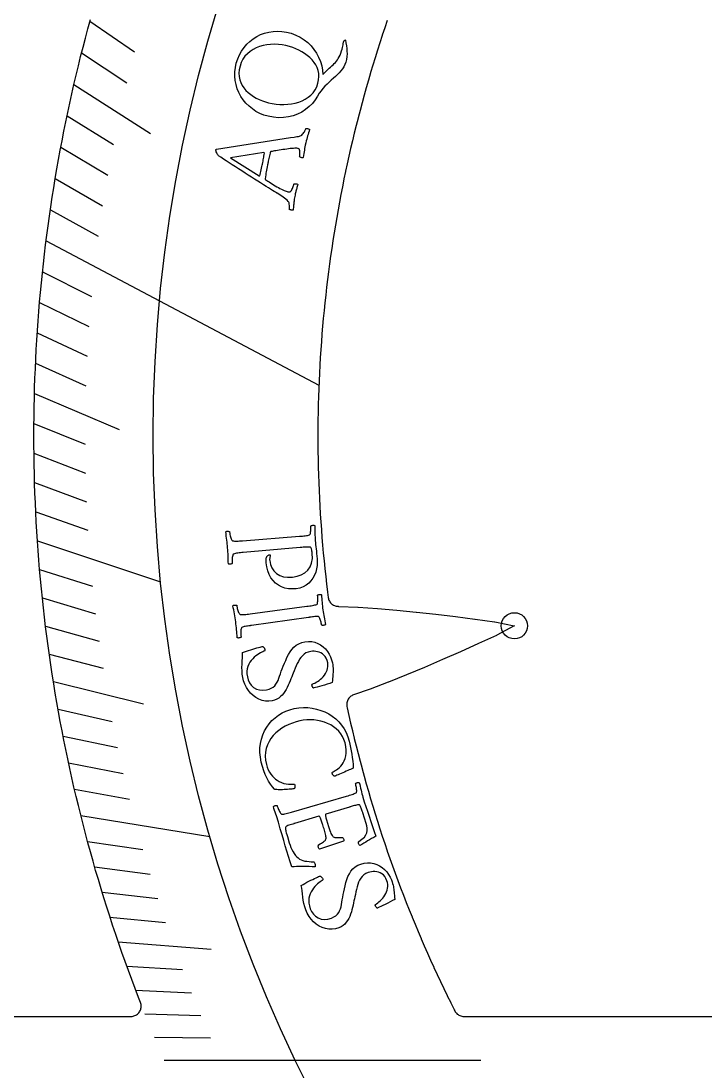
# Model space of a CAD drawing. Header units: millimetres. Extents: x -54 to 54, y -54 to 54.
# Drawn here: x -38.89 to -21.98, y -0.27 to 25.68 of the extents above; entities that cross this region are included whole.
import ezdxf

# ---------------------------------------------------------------- set-up
doc = ezdxf.new("R2010")
doc.units = ezdxf.units.MM
for name, color, linetype in [('CUT_INNER', 6, 'Continuous'), ('ENGRAVE', 7, 'Continuous'), ('ENGRAVE_FINE', 8, 'Continuous'), ('TEXT', 5, 'Continuous')]:
    doc.layers.add(name, color=color, linetype=linetype)

msp = doc.modelspace()

# ---------------------------------------------------------------- linework, layer by layer
at = {"layer": 'CUT_INNER'}
for points in [[(-51.0325, 1.08), (-36.1674, 1.08), (-36.1431, 1.0812), (-36.1191, 1.0847), (-36.0956, 1.0905), (-36.0727, 1.0986), (-36.0507, 1.1089), (-36.0298, 1.1212), (-36.0102, 1.1356), (-35.9921, 1.1517), (-35.9757, 1.1695), (-35.961, 1.1889), (-35.9483, 1.2096), (-35.9377, 1.2314), (-35.9292, 1.2541), (-35.9229, 1.2775), (-35.919, 1.3015), (-35.9174, 1.3257), (-35.9182, 1.35), (-35.9213, 1.374), (-35.9267, 1.3977), (-35.9344, 1.4207), (-35.9845, 1.5493), (-36.069, 1.7703), (-36.1521, 1.9919), (-36.2339, 2.214), (-36.3143, 2.4366), (-36.3933, 2.6596), (-36.471, 2.8832), (-36.5473, 3.1072), (-36.6223, 3.3317), (-36.6958, 3.5566), (-36.768, 3.782), (-36.8388, 4.0078), (-36.9082, 4.2341), (-36.9762, 4.4608), (-37.0428, 4.6878), (-37.108, 4.9153), (-37.1718, 5.1432), (-37.2342, 5.3715), (-37.2953, 5.6002), (-37.3549, 5.8292), (-37.4131, 6.0586), (-37.4699, 6.2883), (-37.5253, 6.5184), (-37.5793, 6.7488), (-37.6318, 6.9795), (-37.683, 7.2106), (-37.7327, 7.442), (-37.781, 7.6737), (-37.8279, 7.9056), (-37.8734, 8.1379), (-37.9174, 8.3704), (-37.96, 8.6032), (-38.0012, 8.8362), (-38.0409, 9.0695), (-38.0793, 9.3031), (-38.1161, 9.5368), (-38.1516, 9.7708), (-38.1856, 10.005), (-38.2182, 10.2394), (-38.2493, 10.474), (-38.279, 10.7088), (-38.3073, 10.9438), (-38.3341, 11.1789), (-38.3594, 11.4142), (-38.3834, 11.6496), (-38.4058, 11.8852), (-38.4269, 12.121), (-38.4465, 12.3568), (-38.4646, 12.5928), (-38.4813, 12.8288), (-38.4965, 13.065), (-38.5103, 13.3012), (-38.5227, 13.5376), (-38.5336, 13.774), (-38.543, 14.0105), (-38.551, 14.247), (-38.5575, 14.4835), (-38.5626, 14.7201), (-38.5662, 14.9568), (-38.5684, 15.1934), (-38.5692, 15.4301), (-38.5684, 15.6667), (-38.5663, 15.9034), (-38.5626, 16.14), (-38.5576, 16.3766), (-38.551, 16.6132), (-38.543, 16.8497), (-38.5336, 17.0862), (-38.5227, 17.3226), (-38.5104, 17.5589), (-38.4966, 17.7952), (-38.4814, 18.0313), (-38.4647, 18.2674), (-38.4466, 18.5034), (-38.427, 18.7392), (-38.406, 18.9749), (-38.3835, 19.2105), (-38.3596, 19.446), (-38.3342, 19.6813), (-38.3074, 19.9164), (-38.2792, 20.1514), (-38.2495, 20.3862), (-38.2184, 20.6208), (-38.1858, 20.8552), (-38.1518, 21.0894), (-38.1164, 21.3233), (-38.0795, 21.5571), (-38.0412, 21.7907), (-38.0015, 22.0239), (-37.9603, 22.257), (-37.9177, 22.4898), (-37.8737, 22.7223), (-37.8282, 22.9546), (-37.7813, 23.1865), (-37.733, 23.4182), (-37.6833, 23.6496), (-37.6322, 23.8806), (-37.5796, 24.1114), (-37.5256, 24.3418), (-37.4703, 24.5719), (-37.4135, 24.8016), (-37.3553, 25.031), (-37.2957, 25.2601), (-37.2346, 25.4887), (-37.1722, 25.717)], [(-29.8334, 25.6934), (-29.8953, 25.5116), (-29.8958, 25.5101), (-29.9566, 25.328), (-29.9571, 25.3265), (-30.0167, 25.144), (-30.0172, 25.1425), (-30.0758, 24.9596), (-30.0762, 24.9581), (-30.1337, 24.7749), (-30.1341, 24.7734), (-30.1904, 24.5898), (-30.1909, 24.5883), (-30.2461, 24.4044), (-30.2465, 24.4029), (-30.3006, 24.2186), (-30.301, 24.2172), (-30.3539, 24.0326), (-30.3543, 24.0311), (-30.4061, 23.8461), (-30.4065, 23.8447), (-30.4572, 23.6594), (-30.4576, 23.6579), (-30.5071, 23.4724), (-30.5075, 23.4709), (-30.5559, 23.285), (-30.5562, 23.2836), (-30.6035, 23.0974), (-30.6039, 23.0959), (-30.6499, 22.9095), (-30.6503, 22.908), (-30.6953, 22.7213), (-30.6956, 22.7198), (-30.7394, 22.5328), (-30.7398, 22.5313), (-30.7824, 22.3441), (-30.7827, 22.3426), (-30.8242, 22.155), (-30.8246, 22.1535), (-30.8649, 21.9658), (-30.8652, 21.9643), (-30.9044, 21.7763), (-30.9048, 21.7748), (-30.9428, 21.5865), (-30.9431, 21.585), (-30.98, 21.3966), (-30.9803, 21.395), (-31.016, 21.2064), (-31.0163, 21.2048), (-31.0509, 21.0159), (-31.0511, 21.0144), (-31.0845, 20.8253), (-31.0848, 20.8238), (-31.1171, 20.6345), (-31.1173, 20.633), (-31.1484, 20.4434), (-31.1486, 20.4419), (-31.1786, 20.2522), (-31.1788, 20.2507), (-31.2076, 20.0608), (-31.2078, 20.0593), (-31.2354, 19.8693), (-31.2356, 19.8677), (-31.262, 19.6775), (-31.2622, 19.676), (-31.2875, 19.4856), (-31.2877, 19.4841), (-31.3118, 19.2936), (-31.312, 19.292), (-31.3349, 19.1014), (-31.3351, 19.0998), (-31.3568, 18.909), (-31.357, 18.9075), (-31.3776, 18.7166), (-31.3778, 18.715), (-31.3972, 18.524), (-31.3973, 18.5224), (-31.4155, 18.3313), (-31.4157, 18.3297), (-31.4328, 18.1384), (-31.4329, 18.1369), (-31.4488, 17.9455), (-31.4489, 17.944), (-31.4636, 17.7525), (-31.4637, 17.751), (-31.4773, 17.5594), (-31.4774, 17.5579), (-31.4897, 17.3662), (-31.4898, 17.3647), (-31.501, 17.173), (-31.5011, 17.1714), (-31.5111, 16.9797), (-31.5112, 16.9781), (-31.52, 16.7863), (-31.5201, 16.7847), (-31.5277, 16.5928), (-31.5278, 16.5913), (-31.5343, 16.3994), (-31.5343, 16.3978), (-31.5396, 16.2059), (-31.5397, 16.2043), (-31.5438, 16.0123), (-31.5438, 16.0108), (-31.5468, 15.8188), (-31.5468, 15.8172), (-31.5486, 15.6252), (-31.5486, 15.6237), (-31.5492, 15.4316), (-31.5492, 15.4301), (-31.5486, 15.238), (-31.5486, 15.2365), (-31.5468, 15.0445), (-31.5468, 15.0429), (-31.5438, 14.8509), (-31.5438, 14.8494), (-31.5397, 14.6574), (-31.5396, 14.6558), (-31.5343, 14.4638), (-31.5343, 14.4623), (-31.5278, 14.2704), (-31.5277, 14.2688), (-31.5201, 14.0769), (-31.52, 14.0754), (-31.5112, 13.8836), (-31.5111, 13.882), (-31.5011, 13.6902), (-31.501, 13.6887), (-31.4898, 13.497), (-31.4897, 13.4955), (-31.4774, 13.3038), (-31.4773, 13.3023), (-31.4637, 13.1107), (-31.4636, 13.1092), (-31.4489, 12.9177), (-31.4488, 12.9162), (-31.4329, 12.7248), (-31.4328, 12.7232), (-31.4157, 12.532), (-31.4155, 12.5304), (-31.3973, 12.3392), (-31.3972, 12.3377), (-31.3778, 12.1467), (-31.3776, 12.1451), (-31.357, 11.9542), (-31.3568, 11.9527), (-31.3351, 11.7619), (-31.3349, 11.7603), (-31.312, 11.5697), (-31.3118, 11.5681), (-31.2948, 11.4333), (-31.2906, 11.4098), (-31.2843, 11.3868), (-31.2758, 11.3646), (-31.2652, 11.3432), (-31.2526, 11.3229), (-31.2382, 11.3039), (-31.222, 11.2864), (-31.2042, 11.2705), (-31.185, 11.2564), (-31.1645, 11.2442), (-31.1429, 11.2339), (-31.1205, 11.2258), (-31.0974, 11.2199), (-31.0738, 11.2162), (-31.05, 11.2147), (-31.0376, 11.2146), (-31.034, 11.2145), (-30.5597, 11.1946), (-30.5567, 11.1945), (-30.08, 11.163), (-30.0776, 11.1628), (-29.5989, 11.1219), (-29.597, 11.1217), (-29.1168, 11.0732), (-29.1154, 11.0731), (-28.6343, 11.019), (-28.1508, 10.9607), (-27.6667, 10.8988), (-27.6654, 10.8986), (-27.1851, 10.832), (-27.1777, 10.8308), (-26.6979, 10.7346), (-26.6929, 10.7334), (-26.6978, 10.7305), (-27.1286, 10.4994), (-27.1353, 10.4961), (-27.5756, 10.2929), (-27.5768, 10.2924), (-28.0205, 10.0934), (-28.4659, 9.8973), (-28.9124, 9.7051), (-28.9137, 9.7045), (-29.3593, 9.5187), (-29.361, 9.518), (-29.8072, 9.3399), (-29.8094, 9.339), (-30.2565, 9.1705), (-30.2593, 9.1695), (-30.669, 9.0263), (-30.6914, 9.0172), (-30.7127, 9.0061), (-30.7329, 8.9929), (-30.7517, 8.9779), (-30.769, 8.9611), (-30.7846, 8.9427), (-30.7984, 8.923), (-30.8102, 8.902), (-30.8199, 8.8799), (-30.8274, 8.857), (-30.8327, 8.8335), (-30.8358, 8.8096), (-30.8365, 8.7855), (-30.8349, 8.7615), (-30.8309, 8.7377), (-30.8246, 8.7081), (-30.8242, 8.7066), (-30.7827, 8.5191), (-30.7824, 8.5176), (-30.7398, 8.3304), (-30.7394, 8.3289), (-30.6956, 8.1419), (-30.6953, 8.1404), (-30.6503, 7.9537), (-30.6499, 7.9522), (-30.6039, 7.7658), (-30.6035, 7.7643), (-30.5562, 7.5781), (-30.5559, 7.5766), (-30.5075, 7.3908), (-30.5071, 7.3893), (-30.4576, 7.2037), (-30.4572, 7.2023), (-30.4065, 7.017), (-30.4061, 7.0155), (-30.3543, 6.8306), (-30.3539, 6.8291), (-30.301, 6.6445), (-30.3006, 6.643), (-30.2465, 6.4588), (-30.2461, 6.4573), (-30.1909, 6.2733), (-30.1904, 6.2719), (-30.1341, 6.0883), (-30.1337, 6.0868), (-30.0762, 5.9035), (-30.0758, 5.9021), (-30.0172, 5.7192), (-30.0167, 5.7177), (-29.9571, 5.5352), (-29.9566, 5.5337), (-29.8958, 5.3516), (-29.8953, 5.3501), (-29.8334, 5.1683), (-29.8329, 5.1669), (-29.7698, 4.9854), (-29.7693, 4.984), (-29.7052, 4.803), (-29.7047, 4.8015), (-29.6394, 4.6209), (-29.6389, 4.6195), (-29.5725, 4.4392), (-29.572, 4.4378), (-29.5045, 4.258), (-29.504, 4.2566), (-29.4354, 4.0772), (-29.4349, 4.0757), (-29.3652, 3.8968), (-29.3646, 3.8953), (-29.2939, 3.7168), (-29.2933, 3.7154), (-29.2214, 3.5373), (-29.2209, 3.5359), (-29.1479, 3.3582), (-29.1473, 3.3568), (-29.0733, 3.1796), (-29.0727, 3.1782), (-28.9976, 3.0014), (-28.997, 3), (-28.9208, 2.8237), (-28.9201, 2.8223), (-28.8429, 2.6465), (-28.8422, 2.6451), (-28.7639, 2.4698), (-28.7632, 2.4684), (-28.6838, 2.2935), (-28.6832, 2.2921), (-28.6027, 2.1178), (-28.602, 2.1164), (-28.5204, 1.9425), (-28.5198, 1.9411), (-28.4371, 1.7678), (-28.4365, 1.7664), (-28.3528, 1.5936), (-28.3521, 1.5922), (-28.2673, 1.4199), (-28.2666, 1.4185), (-28.1808, 1.2467), (-28.1801, 1.2453), (-28.1657, 1.2169), (-28.1533, 1.1952), (-28.1388, 1.1748), (-28.1223, 1.156), (-28.104, 1.1389), (-28.0841, 1.1238), (-28.0628, 1.1107), (-28.0402, 1.0998), (-28.0167, 1.0912), (-27.9925, 1.085), (-27.9678, 1.0813), (-27.9428, 1.08), (-4.6534, 1.08)]]:
    msp.add_lwpolyline(points, dxfattribs=at)
at = {"layer": 'ENGRAVE'}
for points in [[(-38.2671, 20.2483), (-31.5244, 16.6805)], [(-38.4818, 12.8364), (-35.4374, 11.8209)], [(-37.4098, 6.0454), (-34.217, 5.5295)], [(-35.3478, 0), (-27.518, 0)]]:
    msp.add_lwpolyline(points, dxfattribs=at)
for centre, radius in [((0, 15.4308), 35.6208), ((-26.6922, 10.7335), 0.324)]:
    msp.add_circle(centre, radius, dxfattribs=at)
at = {"layer": 'ENGRAVE_FINE'}
for points in [[(-37.1827, 25.679), (-36.0793, 24.917)], [(-37.3896, 24.8963), (-36.2718, 24.152)], [(-37.5787, 24.1152), (-35.6894, 22.9028)], [(-37.7503, 23.3362), (-36.6047, 22.628)], [(-37.9046, 22.5596), (-36.7457, 21.8699)], [(-38.042, 21.7859), (-36.87, 21.1147)], [(-38.1627, 21.0153), (-36.9781, 20.363)], [(-38.3555, 19.4851), (-37.1466, 18.8709)], [(-38.4281, 18.7261), (-37.2077, 18.1313)], [(-38.4854, 17.9715), (-37.2537, 17.3964)], [(-38.5276, 17.2217), (-37.2851, 16.6663)], [(-38.555, 16.4769), (-36.4628, 15.5828)], [(-38.5679, 15.7374), (-37.305, 15.222)], [(-38.5668, 15.0033), (-37.2941, 14.5083)], [(-38.5518, 14.275), (-37.2699, 13.8004)], [(-38.5234, 13.5527), (-37.2326, 13.0985)], [(-38.4273, 12.1265), (-37.1199, 11.7139)], [(-38.3604, 11.423), (-37.0452, 11.0314)], [(-38.2811, 10.7262), (-36.9587, 10.3557)], [(-38.19, 10.0362), (-36.8607, 9.6869)], [(-38.0873, 9.3531), (-35.8561, 8.8052)], [(-37.9732, 8.677), (-36.6313, 8.3704)], [(-37.8482, 8.0081), (-36.5006, 7.723)], [(-37.7124, 7.3465), (-36.3596, 7.083)], [(-37.5662, 6.6922), (-36.2085, 6.4504)], [(-37.2436, 5.4061), (-35.8775, 5.2078)], [(-37.0678, 4.7744), (-35.6981, 4.598)], [(-36.8827, 4.1504), (-35.5098, 3.9959)], [(-36.6885, 3.5341), (-35.3129, 3.4015)], [(-36.4856, 2.9255), (-34.1837, 2.7409)], [(-36.2741, 2.3247), (-34.8942, 2.2362)], [(-36.0543, 1.7317), (-34.673, 1.6654)], [(-35.8265, 1.1466), (-34.4441, 1.1024)], [(-35.591, 0.5694), (-34.2079, 0.5472)]]:
    msp.add_lwpolyline(points, dxfattribs=at)
at = {"layer": 'TEXT'}
for points in [[(-33.5663, 24.64), (-33.532, 24.7455), (-33.4888, 24.8451), (-33.4365, 24.9387), (-33.3754, 25.0261), (-33.3065, 25.1064), (-33.2309, 25.1784), (-33.1487, 25.2421), (-33.0599, 25.2976), (-32.9657, 25.3439), (-32.8675, 25.3804), (-32.7652, 25.4071), (-32.6589, 25.4241), (-32.5497, 25.4302), (-32.4388, 25.4242), (-32.3261, 25.4063), (-32.2117, 25.3766), (-32.0972, 25.3347), (-31.9907, 25.2823), (-31.8922, 25.2194), (-31.8016, 25.1462), (-31.7196, 25.0649), (-31.6472, 24.9775), (-31.5842, 24.8842), (-31.5305, 24.7848), (-31.4871, 24.6815), (-31.4549, 24.576), (-31.4337, 24.4684), (-31.4236, 24.3586), (-31.382, 24.4035), (-31.3424, 24.4442), (-31.3048, 24.4807), (-31.2691, 24.5132), (-31.2353, 24.5431), (-31.2032, 24.5723), (-31.1728, 24.6006), (-31.1441, 24.6281), (-31.117, 24.6564), (-31.0913, 24.6869), (-31.0671, 24.7197), (-31.0443, 24.7548), (-31.0227, 24.7939), (-31.0022, 24.8385), (-30.9827, 24.8886), (-30.9643, 24.9443), (-30.9517, 24.9868), (-30.9414, 25.0253), (-30.9335, 25.0596), (-30.9279, 25.0898), (-30.9238, 25.1154), (-30.9207, 25.136), (-30.9185, 25.1517), (-30.9172, 25.1624), (-30.9144, 25.17), (-30.9107, 25.1776), (-30.9061, 25.1852), (-30.9007, 25.1926), (-30.8949, 25.1994), (-30.8892, 25.2046), (-30.8834, 25.2084), (-30.8777, 25.2107), (-30.8755, 25.2115), (-30.873, 25.2117), (-30.8703, 25.2115), (-30.8673, 25.2108), (-30.8547, 25.1396), (-30.8444, 25.07), (-30.8363, 25.0018), (-30.8304, 24.935), (-30.8289, 24.8686), (-30.8337, 24.8015), (-30.8448, 24.7337), (-30.8623, 24.6651), (-30.8831, 24.6069), (-30.9098, 24.5518), (-30.9423, 24.4999), (-30.9807, 24.4511), (-31.0233, 24.4041), (-31.0684, 24.3574), (-31.1162, 24.3112), (-31.1665, 24.2654), (-31.2181, 24.219), (-31.2699, 24.1711), (-31.3218, 24.1215), (-31.3738, 24.0704), (-31.4242, 24.0161), (-31.4715, 23.9574), (-31.5155, 23.894), (-31.5564, 23.8261), (-31.6165, 23.7307), (-31.686, 23.6434), (-31.7648, 23.5641), (-31.853, 23.4927), (-31.9491, 23.4307), (-32.0518, 23.3797), (-32.1609, 23.3395), (-32.2765, 23.3104), (-32.3969, 23.2935), (-32.5201, 23.2902), (-32.646, 23.3007), (-32.7748, 23.3251), (-32.8827, 23.3565), (-32.9845, 23.3973), (-33.0801, 23.4476), (-33.1696, 23.5074), (-33.252, 23.5753), (-33.3267, 23.6497), (-33.3934, 23.7306), (-33.4522, 23.8179), (-33.5022, 23.9106), (-33.5424, 24.0073), (-33.5729, 24.108), (-33.5935, 24.2127), (-33.6036, 24.3194), (-33.6024, 24.4263), (-33.59, 24.5332), (-33.5663, 24.64)], [(-33.4738, 24.5646), (-33.4929, 24.4751), (-33.5001, 24.3896), (-33.4956, 24.3081), (-33.4793, 24.2309), (-33.4532, 24.1579), (-33.4192, 24.0896), (-33.3773, 24.0257), (-33.3276, 23.9665), (-33.2714, 23.9118), (-33.2101, 23.8617), (-33.1439, 23.8162), (-33.0726, 23.7752), (-32.9982, 23.7388), (-32.9226, 23.7073), (-32.8458, 23.6805), (-32.7678, 23.6584), (-32.6757, 23.6387), (-32.5822, 23.6252), (-32.4874, 23.618), (-32.3912, 23.6169), (-32.2956, 23.6224), (-32.2025, 23.6344), (-32.112, 23.6531), (-32.024, 23.6784), (-31.9402, 23.7105), (-31.8625, 23.7496), (-31.7907, 23.7958), (-31.7248, 23.849), (-31.6667, 23.9097), (-31.6182, 23.9785), (-31.5793, 24.0556), (-31.5499, 24.1408), (-31.5317, 24.2252), (-31.5248, 24.3061), (-31.5292, 24.3835), (-31.545, 24.4575), (-31.5704, 24.528), (-31.6039, 24.5951), (-31.6453, 24.6587), (-31.6948, 24.7189), (-31.7507, 24.7752), (-31.8115, 24.8274), (-31.8772, 24.8753), (-31.9478, 24.919), (-32.0214, 24.9583), (-32.0961, 24.993), (-32.172, 25.0231), (-32.249, 25.0486), (-32.3401, 25.0723), (-32.4326, 25.0897), (-32.5266, 25.1007), (-32.622, 25.1051), (-32.7172, 25.1026), (-32.8102, 25.0927), (-32.9011, 25.0752), (-32.9897, 25.0503), (-33.0744, 25.0177), (-33.1533, 24.9774), (-33.2263, 24.9294), (-33.2934, 24.8737), (-33.3528, 24.8097), (-33.4028, 24.7368), (-33.4431, 24.6551), (-33.4738, 24.5646)], [(-32.5564, 21.4255), (-32.561, 21.4283), (-32.5749, 21.4369), (-32.598, 21.4511), (-32.6304, 21.471), (-32.6707, 21.4958), (-32.7176, 21.5245), (-32.7711, 21.5574), (-32.8311, 21.5942), (-32.8962, 21.6345), (-32.9647, 21.6774), (-33.0368, 21.7231), (-33.1122, 21.7715), (-33.1899, 21.8215), (-33.2688, 21.8722), (-33.3487, 21.9234), (-33.4298, 21.9753), (-33.5105, 22.0271), (-33.5894, 22.0781), (-33.6666, 22.1283), (-33.742, 22.1776), (-33.8142, 22.2252), (-33.882, 22.27), (-33.9451, 22.312), (-34.0038, 22.3513), (-34.0154, 22.3628), (-34.027, 22.3785), (-34.0385, 22.3983), (-34.05, 22.4224), (-34.0598, 22.4468), (-34.066, 22.4676), (-34.0688, 22.4848), (-34.0681, 22.4985), (-34.0673, 22.5015), (-34.0665, 22.5039), (-34.0657, 22.5056), (-34.0647, 22.5066), (-34.0636, 22.5076), (-34.0621, 22.5092), (-34.0602, 22.5113), (-34.0581, 22.5141), (-32.2286, 22.8015), (-32.1385, 22.8138), (-32.071, 22.8233), (-32.0262, 22.8299), (-32.004, 22.8338), (-31.9847, 22.8397), (-31.9656, 22.8496), (-31.9469, 22.8636), (-31.9285, 22.8816), (-31.9111, 22.9018), (-31.8956, 22.9224), (-31.8818, 22.9434), (-31.8698, 22.9648), (-31.86, 22.9845), (-31.8525, 23.0004), (-31.8474, 23.0125), (-31.8447, 23.0207), (-31.8343, 23.0239), (-31.8221, 23.0245), (-31.8082, 23.0227), (-31.7926, 23.0183), (-31.7778, 23.0131), (-31.7664, 23.0087), (-31.7584, 23.0052), (-31.7539, 23.0024), (-31.7676, 22.9586), (-31.7805, 22.917), (-31.7925, 22.8778), (-31.8038, 22.8408), (-31.8148, 22.8032), (-31.826, 22.7618), (-31.8373, 22.7167), (-31.8487, 22.668), (-31.8601, 22.6163), (-31.8697, 22.5691), (-31.8777, 22.5263), (-31.884, 22.4879), (-31.8898, 22.4494), (-31.8964, 22.4063), (-31.9038, 22.3586), (-31.9118, 22.3063), (-31.9207, 22.3025), (-31.9316, 22.301), (-31.9445, 22.3018), (-31.9595, 22.3049), (-31.9741, 22.3097), (-31.986, 22.3152), (-31.9952, 22.3217), (-32.0016, 22.329), (-31.9988, 22.3454), (-31.9966, 22.3662), (-31.9948, 22.3912), (-31.9936, 22.4205), (-31.9937, 22.4497), (-31.9958, 22.4743), (-31.9999, 22.4944), (-32.0061, 22.5099), (-32.0126, 22.5172), (-32.0218, 22.5234), (-32.0338, 22.5286), (-32.0485, 22.5327), (-32.0658, 22.5352), (-32.0888, 22.5362), (-32.1174, 22.5357), (-32.1516, 22.5337), (-32.1898, 22.5305), (-32.2306, 22.5264), (-32.274, 22.5214), (-32.3198, 22.5153), (-32.3667, 22.5087), (-32.4129, 22.502), (-32.4585, 22.495), (-32.5035, 22.4879), (-32.5462, 22.481), (-32.585, 22.4747), (-32.6199, 22.4689), (-32.6508, 22.4638), (-32.6761, 22.4596), (-32.6942, 22.4566), (-32.7051, 22.4548), (-32.7087, 22.4542), (-32.7092, 22.4539), (-32.7107, 22.4529), (-32.7131, 22.4513), (-32.7166, 22.4491), (-32.7201, 22.4464), (-32.7228, 22.4436), (-32.7247, 22.4406), (-32.7258, 22.4375), (-32.7327, 22.4119), (-32.7399, 22.3835), (-32.7471, 22.3521), (-32.7546, 22.3177), (-32.762, 22.2825), (-32.7691, 22.2485), (-32.7759, 22.2158), (-32.7824, 22.1842), (-32.7841, 22.1761), (-32.7857, 22.1679), (-32.7874, 22.1598), (-32.7891, 22.1516), (-32.7907, 22.1437), (-32.7922, 22.1361), (-32.7937, 22.129), (-32.7951, 22.1223), (-32.8045, 22.0752), (-32.813, 22.0317), (-32.8205, 21.9919), (-32.827, 21.9556), (-32.8331, 21.9187), (-32.8396, 21.8767), (-32.8464, 21.8298), (-32.8534, 21.7778), (-32.8534, 21.7759), (-32.853, 21.7735), (-32.8519, 21.7705), (-32.8504, 21.767), (-32.8488, 21.7638), (-32.8477, 21.7614), (-32.847, 21.76), (-32.8468, 21.7596), (-32.843, 21.7573), (-32.8317, 21.7503), (-32.8129, 21.7388), (-32.7866, 21.7226), (-32.755, 21.7033), (-32.7207, 21.6822), (-32.6835, 21.6593), (-32.6434, 21.6346), (-32.6026, 21.6098), (-32.563, 21.5862), (-32.5246, 21.564), (-32.4874, 21.5431), (-32.4509, 21.5226), (-32.4172, 21.5053), (-32.3861, 21.4912), (-32.3579, 21.4804), (-32.3323, 21.472), (-32.3094, 21.4651), (-32.2892, 21.4598), (-32.2716, 21.456), (-32.2541, 21.4559), (-32.2372, 21.4624), (-32.221, 21.4755), (-32.2054, 21.495), (-32.1911, 21.5182), (-32.1784, 21.5421), (-32.1675, 21.5667), (-32.1584, 21.5921), (-32.151, 21.6155), (-32.1453, 21.6339), (-32.1414, 21.6476), (-32.1393, 21.6564), (-32.1337, 21.6584), (-32.1248, 21.6594), (-32.1125, 21.6593), (-32.0968, 21.6581), (-32.0807, 21.656), (-32.067, 21.6531), (-32.0559, 21.6495), (-32.0471, 21.6451), (-32.0544, 21.6163), (-32.0612, 21.5896), (-32.0676, 21.5651), (-32.0735, 21.5428), (-32.0792, 21.5216), (-32.085, 21.5004), (-32.0906, 21.4792), (-32.0963, 21.458), (-32.1021, 21.435), (-32.1081, 21.4086), (-32.1143, 21.3786), (-32.1206, 21.3453), (-32.1266, 21.3115), (-32.1317, 21.2805), (-32.1358, 21.2521), (-32.1389, 21.2265), (-32.1416, 21.2023), (-32.1443, 21.178), (-32.1469, 21.1537), (-32.1495, 21.1295), (-32.1524, 21.1036), (-32.1559, 21.0746), (-32.1598, 21.0423), (-32.1643, 21.0069), (-32.1698, 21.005), (-32.1786, 21.0044), (-32.1907, 21.0053), (-32.2062, 21.0076), (-32.2221, 21.0107), (-32.2356, 21.0143), (-32.2468, 21.0183), (-32.2555, 21.0227), (-32.2535, 21.0398), (-32.2525, 21.0622), (-32.2523, 21.09), (-32.2531, 21.1231), (-32.256, 21.1561), (-32.2621, 21.1838), (-32.2714, 21.206), (-32.284, 21.2229), (-32.3117, 21.2518), (-32.3415, 21.2792), (-32.3734, 21.3053), (-32.4075, 21.3298), (-32.4432, 21.3537), (-32.4799, 21.3776), (-32.5176, 21.4016), (-32.5564, 21.4255)], [(-33.7101, 22.302), (-32.9971, 21.8532), (-32.9967, 21.8532), (-32.9954, 21.8533), (-32.9932, 21.8534), (-32.9903, 21.8536), (-32.9872, 21.8539), (-32.985, 21.8547), (-32.9835, 21.8557), (-32.9828, 21.8572), (-32.9749, 21.8896), (-32.9666, 21.9251), (-32.9578, 21.9636), (-32.9486, 22.0053), (-32.9396, 22.0464), (-32.9316, 22.0833), (-32.9247, 22.1158), (-32.9189, 22.1441), (-32.9116, 22.1809), (-32.905, 22.2158), (-32.8992, 22.2491), (-32.8941, 22.2805), (-32.8893, 22.3118), (-32.8841, 22.3445), (-32.8786, 22.3787), (-32.8728, 22.4143), (-32.8726, 22.4173), (-32.8737, 22.42), (-32.8758, 22.4223), (-32.8791, 22.4241), (-32.8825, 22.4256), (-32.8849, 22.4267), (-32.8864, 22.4273), (-32.8868, 22.4275)], [(-32.0891, 11.649), (-32.1862, 11.6432), (-32.2785, 11.6493), (-32.366, 11.6673), (-32.4486, 11.6973), (-32.5251, 11.7385), (-32.5942, 11.7897), (-32.6556, 11.8511), (-32.7095, 11.9226), (-32.7546, 12.003), (-32.7899, 12.0912), (-32.8152, 12.1871), (-32.8305, 12.2906), (-32.8314, 12.3051), (-32.8317, 12.3217), (-32.8314, 12.3406), (-32.8304, 12.3616), (-32.8285, 12.3827), (-32.8256, 12.4018), (-32.8216, 12.4188), (-32.8166, 12.4339), (-32.8128, 12.4384), (-32.8078, 12.4448), (-32.8014, 12.453), (-32.7937, 12.463), (-32.7844, 12.4727), (-32.7734, 12.48), (-32.7608, 12.4849), (-32.7464, 12.4875), (-32.7376, 12.4872), (-32.7317, 12.4846), (-32.7284, 12.4796), (-32.728, 12.4723), (-32.7302, 12.4584), (-32.7327, 12.444), (-32.7353, 12.4293), (-32.738, 12.4141), (-32.7403, 12.3983), (-32.7414, 12.3817), (-32.7414, 12.3644), (-32.7403, 12.3464), (-32.7229, 12.2526), (-32.6893, 12.1685), (-32.6396, 12.0941), (-32.574, 12.0296), (-32.494, 11.9792), (-32.4017, 11.9472), (-32.297, 11.9334), (-32.1799, 11.9378), (-32.0636, 11.9587), (-31.9614, 11.9945), (-31.8731, 12.0452), (-31.7986, 12.1105), (-31.7411, 12.1904), (-31.7037, 12.2848), (-31.6861, 12.3937), (-31.6884, 12.5173), (-31.6901, 12.5338), (-31.6926, 12.554), (-31.6958, 12.5781), (-31.6998, 12.606), (-31.7052, 12.6325), (-31.7125, 12.6526), (-31.7217, 12.6662), (-31.733, 12.6732), (-31.7514, 12.6775), (-31.7749, 12.6798), (-31.8036, 12.6803), (-31.8375, 12.6789), (-31.874, 12.6765), (-31.9108, 12.6738), (-31.9477, 12.6709), (-31.9848, 12.6678), (-33.3927, 12.5462), (-33.4292, 12.5429), (-33.4645, 12.5395), (-33.4985, 12.5361), (-33.5313, 12.5325), (-33.5618, 12.5282), (-33.5892, 12.5227), (-33.6136, 12.516), (-33.6348, 12.508), (-33.6426, 12.5012), (-33.6494, 12.4894), (-33.6554, 12.4724), (-33.6605, 12.4503), (-33.6645, 12.4254), (-33.6675, 12.3999), (-33.6693, 12.3739), (-33.6699, 12.3473), (-33.6699, 12.3225), (-33.6696, 12.3018), (-33.669, 12.2853), (-33.6682, 12.2729), (-33.6758, 12.2675), (-33.686, 12.263), (-33.6989, 12.2593), (-33.7144, 12.2564), (-33.73, 12.255), (-33.7433, 12.2558), (-33.7543, 12.2588), (-33.7629, 12.264), (-33.7643, 12.3155), (-33.7659, 12.3658), (-33.7674, 12.4151), (-33.769, 12.4633), (-33.771, 12.5112), (-33.7735, 12.5597), (-33.7767, 12.6089), (-33.7805, 12.6586), (-33.7848, 12.7069), (-33.7896, 12.7555), (-33.795, 12.8042), (-33.801, 12.8531), (-33.8074, 12.9024), (-33.814, 12.9524), (-33.8207, 13.0029), (-33.8277, 13.0542), (-33.82, 13.0607), (-33.8097, 13.0654), (-33.7967, 13.0684), (-33.7811, 13.0696), (-33.7653, 13.0693), (-33.752, 13.0677), (-33.7412, 13.0649), (-33.7328, 13.0609), (-33.7316, 13.0485), (-33.7295, 13.0321), (-33.7264, 13.0117), (-33.7224, 12.9872), (-33.7174, 12.9609), (-33.7114, 12.9352), (-33.7043, 12.91), (-33.6961, 12.8853), (-33.6875, 12.8638), (-33.6788, 12.8481), (-33.6702, 12.8383), (-33.6616, 12.8343), (-33.6393, 12.8299), (-33.6142, 12.8272), (-33.5862, 12.8262), (-33.5554, 12.827), (-33.5225, 12.8288), (-33.4884, 12.8309), (-33.4531, 12.8334), (-33.4164, 12.8361), (-32.0042, 12.9457), (-31.9675, 12.9487), (-31.9319, 12.9518), (-31.8973, 12.955), (-31.8638, 12.9583), (-31.8325, 12.9622), (-31.8045, 12.9674), (-31.7797, 12.9737), (-31.7583, 12.9812), (-31.7491, 12.9862), (-31.7416, 12.9967), (-31.7358, 13.0125), (-31.7316, 13.0337), (-31.7286, 13.0578), (-31.7263, 13.0822), (-31.7246, 13.1069), (-31.7236, 13.132), (-31.723, 13.1554), (-31.7228, 13.1748), (-31.7229, 13.1904), (-31.7235, 13.202), (-31.7157, 13.2069), (-31.7054, 13.211), (-31.6924, 13.2143), (-31.6768, 13.2167), (-31.6611, 13.2177), (-31.6479, 13.2167), (-31.637, 13.2137), (-31.6286, 13.2087), (-31.627, 13.1604), (-31.6255, 13.1128), (-31.6243, 13.0657), (-31.6232, 13.0192), (-31.6219, 12.9731), (-31.6199, 12.9273), (-31.6172, 12.8817), (-31.6138, 12.8364), (-31.6097, 12.7887), (-31.6049, 12.7392), (-31.5994, 12.688), (-31.5933, 12.635), (-31.5868, 12.5792), (-31.5803, 12.5195), (-31.5737, 12.456), (-31.5671, 12.3886), (-31.5633, 12.3053), (-31.5682, 12.223), (-31.5817, 12.1414), (-31.6038, 12.0607), (-31.6344, 11.9833), (-31.6734, 11.9118), (-31.7209, 11.8461), (-31.7767, 11.7861), (-31.8413, 11.7348), (-31.9149, 11.6947), (-31.9975, 11.6661), (-32.0891, 11.649)], [(-31.4268, 11.1271), (-31.4201, 11.0809), (-31.4128, 11.0354), (-31.4049, 10.9907), (-31.3964, 10.9466), (-31.3876, 10.9024), (-31.3788, 10.8571), (-31.37, 10.8109), (-31.3611, 10.7636), (-31.3683, 10.7569), (-31.3783, 10.7516), (-31.391, 10.7478), (-31.4065, 10.7454), (-31.4222, 10.7444), (-31.4356, 10.7447), (-31.4466, 10.7465), (-31.4552, 10.7496), (-31.4573, 10.7612), (-31.4605, 10.7767), (-31.465, 10.7961), (-31.4707, 10.8195), (-31.4772, 10.8444), (-31.4843, 10.8684), (-31.4918, 10.8915), (-31.4998, 10.9138), (-31.5084, 10.9331), (-31.5175, 10.9474), (-31.5272, 10.9566), (-31.5374, 10.9609), (-31.5561, 10.9627), (-31.5772, 10.9631), (-31.6006, 10.9622), (-31.6265, 10.9598), (-31.6541, 10.9567), (-31.683, 10.9531), (-31.7131, 10.9492), (-31.7444, 10.9448), (-31.7494, 10.9441), (-31.7545, 10.9434), (-31.7595, 10.9427), (-31.7646, 10.942), (-31.7696, 10.9413), (-31.7747, 10.9405), (-31.7797, 10.9398), (-31.7848, 10.9391), (-33.1873, 10.7409), (-33.1923, 10.7402), (-33.1974, 10.7395), (-33.2024, 10.7388), (-33.2075, 10.7381), (-33.2125, 10.7374), (-33.2175, 10.7366), (-33.2226, 10.7359), (-33.2276, 10.7352), (-33.2588, 10.7307), (-33.2885, 10.7262), (-33.3167, 10.7217), (-33.3434, 10.7171), (-33.3681, 10.7122), (-33.3904, 10.7066), (-33.4102, 10.7002), (-33.4275, 10.6931), (-33.4349, 10.6859), (-33.4411, 10.6737), (-33.4461, 10.6564), (-33.45, 10.6341), (-33.4527, 10.6089), (-33.4542, 10.583), (-33.4545, 10.5563), (-33.4536, 10.529), (-33.4521, 10.5035), (-33.4506, 10.4823), (-33.4491, 10.4655), (-33.4476, 10.4531), (-33.4549, 10.4473), (-33.4648, 10.4422), (-33.4775, 10.4378), (-33.4928, 10.4341), (-33.5084, 10.4319), (-33.5217, 10.432), (-33.5328, 10.4344), (-33.5416, 10.4391), (-33.5459, 10.4904), (-33.5502, 10.5406), (-33.5544, 10.5897), (-33.5586, 10.6378), (-33.5631, 10.6855), (-33.5683, 10.7338), (-33.5742, 10.7827), (-33.5806, 10.8321), (-33.5875, 10.8803), (-33.595, 10.9288), (-33.6031, 10.9777), (-33.6119, 11.027), (-33.621, 11.0766), (-33.6304, 11.1267), (-33.6399, 11.1771), (-33.6496, 11.228), (-33.6423, 11.235), (-33.6323, 11.2402), (-33.6195, 11.2439), (-33.6039, 11.246), (-33.5881, 11.2465), (-33.5748, 11.2457), (-33.5638, 11.2434), (-33.5552, 11.2398), (-33.5534, 11.2275), (-33.5503, 11.2109), (-33.5461, 11.1901), (-33.5407, 11.1651), (-33.5342, 11.1384), (-33.5267, 11.1125), (-33.5182, 11.0874), (-33.5087, 11.0631), (-33.4989, 11.0421), (-33.4894, 11.0269), (-33.4803, 11.0176), (-33.4714, 11.0141), (-33.449, 11.0109), (-33.4237, 11.0095), (-33.3957, 11.0101), (-33.365, 11.0125), (-33.3323, 11.0161), (-33.2983, 11.0201), (-33.2632, 11.0244), (-33.2267, 11.0291), (-31.8225, 11.2151), (-31.786, 11.2201), (-31.7506, 11.2251), (-31.7163, 11.2301), (-31.683, 11.2353), (-31.652, 11.2409), (-31.6242, 11.2476), (-31.5999, 11.2552), (-31.5789, 11.2638), (-31.57, 11.2694), (-31.563, 11.2803), (-31.5581, 11.2964), (-31.5551, 11.3178), (-31.5534, 11.342), (-31.5525, 11.3668), (-31.5522, 11.3921), (-31.5526, 11.418), (-31.5534, 11.442), (-31.5543, 11.4619), (-31.5553, 11.4778), (-31.5565, 11.4895), (-31.549, 11.4948), (-31.5389, 11.4994), (-31.5261, 11.5034), (-31.5107, 11.5066), (-31.4951, 11.5085), (-31.4818, 11.5082), (-31.4708, 11.5058), (-31.4621, 11.5013), (-31.4579, 11.4531), (-31.4538, 11.4052), (-31.4499, 11.3578), (-31.4463, 11.3107), (-31.4424, 11.2641), (-31.4378, 11.2179), (-31.4326, 11.1723), (-31.4268, 11.1271)], [(-31.1918, 9.8173), (-31.184, 9.7699), (-31.1784, 9.7264), (-31.1749, 9.6869), (-31.1736, 9.6512), (-31.1739, 9.6172), (-31.175, 9.5826), (-31.1772, 9.5474), (-31.1802, 9.5116), (-31.1837, 9.4733), (-31.1872, 9.4306), (-31.1907, 9.3836), (-31.1941, 9.3322), (-31.2562, 9.3106), (-31.3195, 9.2898), (-31.384, 9.2698), (-31.4498, 9.2505), (-31.512, 9.233), (-31.5659, 9.2181), (-31.6114, 9.2059), (-31.6486, 9.1964), (-31.6564, 9.195), (-31.664, 9.1975), (-31.6712, 9.2039), (-31.678, 9.2141), (-31.6841, 9.2257), (-31.6889, 9.2363), (-31.6924, 9.2459), (-31.6946, 9.2545), (-31.6959, 9.2654), (-31.6952, 9.2754), (-31.6926, 9.2845), (-31.6882, 9.2927), (-31.6579, 9.3036), (-31.6256, 9.3182), (-31.5916, 9.3365), (-31.5556, 9.3585), (-31.5194, 9.3837), (-31.4845, 9.4117), (-31.4511, 9.4426), (-31.419, 9.4762), (-31.3894, 9.5123), (-31.3634, 9.5506), (-31.3411, 9.591), (-31.3223, 9.6336), (-31.3086, 9.6779), (-31.3013, 9.7237), (-31.3005, 9.771), (-31.3062, 9.8198), (-31.3205, 9.8797), (-31.3407, 9.9316), (-31.3667, 9.9755), (-31.3985, 10.0115), (-31.4346, 10.0406), (-31.473, 10.064), (-31.5139, 10.0816), (-31.5573, 10.0935), (-31.6013, 10.1006), (-31.6443, 10.1037), (-31.6861, 10.1029), (-31.7269, 10.0982), (-31.7888, 10.0835), (-31.8438, 10.0614), (-31.892, 10.0318), (-31.9333, 9.9947), (-31.9695, 9.9518), (-32.0023, 9.9048), (-32.0318, 9.8536), (-32.0579, 9.7982), (-32.0824, 9.7406), (-32.1072, 9.6826), (-32.1323, 9.6242), (-32.1577, 9.5655), (-32.176, 9.5204), (-32.1951, 9.4729), (-32.215, 9.423), (-32.2356, 9.3709), (-32.2576, 9.3177), (-32.2813, 9.265), (-32.3067, 9.2127), (-32.3338, 9.1608), (-32.3636, 9.1109), (-32.3968, 9.0644), (-32.4335, 9.0215), (-32.4736, 8.9822), (-32.5177, 8.9477), (-32.5664, 8.9197), (-32.6195, 8.898), (-32.6772, 8.8828), (-32.7641, 8.8718), (-32.8482, 8.8742), (-32.9297, 8.8902), (-33.0084, 8.9198), (-33.0826, 8.9606), (-33.1506, 9.0103), (-33.2125, 9.0689), (-33.2681, 9.1363), (-33.3161, 9.2103), (-33.3549, 9.2886), (-33.3845, 9.3711), (-33.405, 9.4577), (-33.4174, 9.541), (-33.4247, 9.6235), (-33.427, 9.7054), (-33.4242, 9.7865), (-33.4193, 9.8651), (-33.4152, 9.9393), (-33.412, 10.0091), (-33.4097, 10.0745), (-33.3618, 10.0924), (-33.3121, 10.1098), (-33.2607, 10.1268), (-33.2074, 10.1435), (-33.1549, 10.1592), (-33.1056, 10.1735), (-33.0595, 10.1865), (-33.0166, 10.198), (-32.9792, 10.2077), (-32.9497, 10.2151), (-32.9279, 10.2202), (-32.9139, 10.2229), (-32.9045, 10.2155), (-32.8956, 10.2073), (-32.8872, 10.1984), (-32.8793, 10.1888), (-32.8724, 10.1786), (-32.8669, 10.168), (-32.8629, 10.1569), (-32.8603, 10.1454), (-32.86, 10.1315), (-32.8639, 10.1199), (-32.8721, 10.1106), (-32.8845, 10.1036), (-32.9091, 10.093), (-32.9377, 10.079), (-32.9703, 10.0615), (-33.0067, 10.0406), (-33.0452, 10.0159), (-33.0836, 9.9873), (-33.122, 9.9547), (-33.1604, 9.9181), (-33.1966, 9.8775), (-33.2284, 9.8327), (-33.2557, 9.7838), (-33.2786, 9.7307), (-33.2951, 9.6731), (-33.3031, 9.6105), (-33.3025, 9.543), (-33.2934, 9.4707), (-33.2729, 9.3945), (-33.24, 9.326), (-33.1948, 9.2651), (-33.1372, 9.2119), (-33.0696, 9.171), (-32.994, 9.1472), (-32.9107, 9.1402), (-32.8195, 9.15), (-32.7556, 9.1662), (-32.7007, 9.1887), (-32.6547, 9.2175), (-32.6177, 9.2525), (-32.5868, 9.2926), (-32.5593, 9.3367), (-32.535, 9.3848), (-32.514, 9.437), (-32.4943, 9.4922), (-32.4741, 9.5493), (-32.4532, 9.6084), (-32.4318, 9.6693), (-32.405, 9.7378), (-32.3763, 9.8074), (-32.3458, 9.8783), (-32.3134, 9.9504), (-32.2775, 10.0207), (-32.2367, 10.0865), (-32.191, 10.1475), (-32.1403, 10.204), (-32.0835, 10.2529), (-32.0194, 10.2916), (-31.948, 10.3199), (-31.8695, 10.3381), (-31.7842, 10.3461), (-31.7028, 10.342), (-31.6253, 10.3259), (-31.5516, 10.298), (-31.483, 10.2604), (-31.4205, 10.2152), (-31.3642, 10.1623), (-31.3141, 10.1018), (-31.2711, 10.0357), (-31.2364, 9.9664), (-31.21, 9.8936), (-31.1918, 9.8173)], [(-30.7771, 7.8813), (-30.7592, 7.8048), (-30.7422, 7.7262), (-30.7262, 7.6454), (-30.7112, 7.5625), (-30.6982, 7.4778), (-30.688, 7.3917), (-30.6807, 7.3041), (-30.6763, 7.215), (-30.6804, 7.2132), (-30.6924, 7.2078), (-30.7125, 7.1987), (-30.7407, 7.186), (-30.7742, 7.171), (-30.8106, 7.155), (-30.8498, 7.1381), (-30.8918, 7.1201), (-30.9342, 7.102), (-30.9746, 7.0847), (-31.013, 7.0681), (-31.0494, 7.0522), (-31.0812, 7.0384), (-31.1058, 7.028), (-31.1231, 7.0211), (-31.1333, 7.0176), (-31.1398, 7.0159), (-31.1473, 7.0173), (-31.1555, 7.0218), (-31.1647, 7.0296), (-31.1735, 7.0394), (-31.1807, 7.0501), (-31.1864, 7.0615), (-31.1906, 7.0738), (-31.1929, 7.0848), (-31.1937, 7.0952), (-31.1931, 7.1052), (-31.191, 7.1147), (-31.1716, 7.1244), (-31.1479, 7.1377), (-31.1198, 7.1544), (-31.0874, 7.1746), (-31.0531, 7.199), (-31.0191, 7.2283), (-30.9855, 7.2626), (-30.9524, 7.3017), (-30.9218, 7.3464), (-30.8961, 7.397), (-30.8751, 7.4536), (-30.8589, 7.5163), (-30.8498, 7.5857), (-30.8501, 7.6627), (-30.8598, 7.7474), (-30.8788, 7.8396), (-30.9042, 7.9216), (-30.9386, 7.9973), (-30.9819, 8.0667), (-31.0343, 8.1299), (-31.094, 8.1869), (-31.1596, 8.2375), (-31.231, 8.2818), (-31.3082, 8.3197), (-31.3896, 8.3511), (-31.4733, 8.3759), (-31.5593, 8.3941), (-31.6478, 8.4055), (-31.7368, 8.4103), (-31.8246, 8.4085), (-31.9111, 8.3999), (-31.9963, 8.3847), (-32.0897, 8.3608), (-32.1809, 8.3307), (-32.2698, 8.2943), (-32.3565, 8.2517), (-32.4391, 8.2029), (-32.5157, 8.1484), (-32.5865, 8.088), (-32.6513, 8.0217), (-32.7085, 7.9499), (-32.7566, 7.8728), (-32.7955, 7.7906), (-32.8252, 7.7033), (-32.8439, 7.6111), (-32.8496, 7.5146), (-32.8425, 7.4137), (-32.8225, 7.3085), (-32.8016, 7.2367), (-32.7761, 7.172), (-32.7463, 7.1145), (-32.712, 7.0642), (-32.675, 7.02), (-32.637, 6.9807), (-32.5981, 6.9465), (-32.5582, 6.9173), (-32.5025, 6.884), (-32.4461, 6.8581), (-32.3889, 6.8396), (-32.331, 6.8284), (-32.2749, 6.8222), (-32.2229, 6.8184), (-32.1751, 6.8171), (-32.1314, 6.8183), (-32.1233, 6.7912), (-32.1204, 6.7641), (-32.1227, 6.7368), (-32.1302, 6.7095), (-32.1448, 6.7063), (-32.1654, 6.703), (-32.1922, 6.6996), (-32.2251, 6.6961), (-32.2619, 6.6926), (-32.3003, 6.6894), (-32.3403, 6.6865), (-32.3819, 6.6838), (-32.4232, 6.6817), (-32.4624, 6.6807), (-32.4995, 6.6807), (-32.5344, 6.6818), (-32.5653, 6.6839), (-32.5904, 6.6872), (-32.6096, 6.6917), (-32.623, 6.6972), (-32.6752, 6.7572), (-32.724, 6.8231), (-32.7694, 6.8949), (-32.8112, 6.9727), (-32.8499, 7.0577), (-32.8856, 7.1511), (-32.9183, 7.2529), (-32.9479, 7.3631), (-32.9714, 7.483), (-32.9828, 7.6004), (-32.9821, 7.7152), (-32.9692, 7.8273), (-32.9454, 7.9354), (-32.9118, 8.0381), (-32.8685, 8.1353), (-32.8155, 8.2271), (-32.7539, 8.3125), (-32.685, 8.3903), (-32.6087, 8.4607), (-32.5251, 8.5237), (-32.4352, 8.5784), (-32.3401, 8.6238), (-32.2398, 8.6601), (-32.1343, 8.6873), (-32.0203, 8.706), (-31.9078, 8.714), (-31.7967, 8.7114), (-31.6871, 8.6983), (-31.5801, 8.6756), (-31.477, 8.6442), (-31.3779, 8.6041), (-31.2826, 8.5553), (-31.1926, 8.4981), (-31.1096, 8.4329), (-31.0335, 8.3595), (-30.9642, 8.2781), (-30.903, 8.1892), (-30.8516, 8.0935), (-30.8096, 7.9909), (-30.7771, 7.8813)], [(-30.4355, 6.495), (-30.4024, 6.3853), (-30.3661, 6.2707), (-30.3264, 6.1512), (-30.2834, 6.0268), (-30.2393, 5.9007), (-30.1963, 5.7759), (-30.1546, 5.6525), (-30.114, 5.5304), (-30.1698, 5.5029), (-30.2228, 5.475), (-30.2729, 5.4467), (-30.3202, 5.418), (-30.3666, 5.3892), (-30.4138, 5.3604), (-30.462, 5.3317), (-30.5112, 5.3031), (-30.5212, 5.3099), (-30.5302, 5.3201), (-30.5381, 5.3338), (-30.5448, 5.3508), (-30.5493, 5.3692), (-30.5494, 5.3838), (-30.5452, 5.3947), (-30.5366, 5.4019), (-30.4591, 5.4577), (-30.4004, 5.5127), (-30.3607, 5.567), (-30.34, 5.6206), (-30.3324, 5.6748), (-30.3325, 5.7307), (-30.3402, 5.7884), (-30.3555, 5.8479), (-30.4366, 6.1086), (-30.4401, 6.1198), (-30.4451, 6.1349), (-30.4514, 6.1538), (-30.4591, 6.1765), (-30.4676, 6.2006), (-30.4765, 6.2238), (-30.4858, 6.2461), (-30.4954, 6.2674), (-30.5051, 6.2857), (-30.5146, 6.2989), (-30.524, 6.3072), (-30.5331, 6.3104), (-30.5519, 6.3094), (-30.5728, 6.3066), (-30.5958, 6.3022), (-30.621, 6.2961), (-30.6475, 6.2889), (-30.6743, 6.2814), (-30.7014, 6.2737), (-30.7289, 6.2656), (-30.7397, 6.2624), (-30.7492, 6.2595), (-30.7576, 6.257), (-30.7647, 6.2549), (-31.3571, 6.0782), (-31.3622, 6.0738), (-31.3646, 6.0646), (-31.3642, 6.0506), (-31.3609, 6.0317), (-31.3559, 6.0099), (-31.3502, 5.987), (-31.3436, 5.963), (-31.3362, 5.9379), (-31.2864, 5.7749), (-31.2696, 5.7222), (-31.2539, 5.676), (-31.2393, 5.6363), (-31.2257, 5.603), (-31.2123, 5.5753), (-31.1982, 5.5525), (-31.1833, 5.5345), (-31.1678, 5.5214), (-31.1508, 5.5119), (-31.1314, 5.505), (-31.1097, 5.5005), (-31.0857, 5.4986), (-31.0584, 5.4983), (-31.027, 5.499), (-30.9914, 5.5006), (-30.9516, 5.5031), (-30.9404, 5.5023), (-30.9306, 5.4959), (-30.922, 5.4839), (-30.9147, 5.4662), (-30.9101, 5.4483), (-30.9083, 5.4325), (-30.9095, 5.4188), (-30.9135, 5.4073), (-31.5081, 5.2145), (-31.5163, 5.2207), (-31.524, 5.2307), (-31.5311, 5.2444), (-31.5377, 5.2618), (-31.5419, 5.2798), (-31.5421, 5.295), (-31.5383, 5.3076), (-31.5306, 5.3174), (-31.4919, 5.3417), (-31.4591, 5.3629), (-31.4323, 5.3811), (-31.4114, 5.3963), (-31.395, 5.4092), (-31.3817, 5.4208), (-31.3716, 5.4308), (-31.3645, 5.4395), (-31.3594, 5.4476), (-31.3551, 5.4561), (-31.3516, 5.4651), (-31.3489, 5.4744), (-31.3463, 5.4869), (-31.3464, 5.5043), (-31.3491, 5.5265), (-31.3544, 5.5537), (-31.3614, 5.5839), (-31.3693, 5.6154), (-31.378, 5.6482), (-31.3875, 5.6822), (-31.3973, 5.7164), (-31.407, 5.7495), (-31.4165, 5.7816), (-31.4259, 5.8126), (-31.4326, 5.8341), (-31.4399, 5.857), (-31.4478, 5.8812), (-31.4563, 5.9068), (-31.4651, 5.9321), (-31.4737, 5.9554), (-31.4821, 5.9769), (-31.4904, 5.9964), (-31.4986, 6.0123), (-31.5068, 6.023), (-31.515, 6.0285), (-31.5231, 6.0287), (-32.1286, 5.8481), (-32.1322, 5.847), (-32.1367, 5.8457), (-32.142, 5.8441), (-32.1481, 5.8423), (-32.1725, 5.8349), (-32.2001, 5.8263), (-32.2308, 5.8166), (-32.2648, 5.8057), (-32.2963, 5.7946), (-32.3196, 5.7844), (-32.3347, 5.775), (-32.3417, 5.7665), (-32.3468, 5.746), (-32.349, 5.7243), (-32.3485, 5.7014), (-32.3451, 5.6773), (-32.339, 5.6493), (-32.3301, 5.6147), (-32.3186, 5.5735), (-32.3043, 5.5257), (-32.2564, 5.3708), (-32.237, 5.3138), (-32.2148, 5.2582), (-32.1899, 5.2039), (-32.1621, 5.151), (-32.1326, 5.1021), (-32.1024, 5.0598), (-32.0717, 5.0241), (-32.0403, 4.9949), (-32.0036, 4.9676), (-31.9631, 4.946), (-31.919, 4.9302), (-31.8711, 4.9203), (-31.8205, 4.9138), (-31.7683, 4.9083), (-31.7144, 4.9039), (-31.6588, 4.9006), (-31.6486, 4.8982), (-31.6395, 4.8909), (-31.6314, 4.8788), (-31.6244, 4.8618), (-31.6167, 4.8348), (-31.613, 4.8118), (-31.6134, 4.7928), (-31.6177, 4.7779), (-31.6909, 4.779), (-31.7665, 4.7806), (-31.8444, 4.7826), (-31.9247, 4.785), (-32.0027, 4.7863), (-32.074, 4.7848), (-32.1385, 4.7803), (-32.1963, 4.773), (-32.2385, 4.9028), (-32.2793, 5.0327), (-32.3186, 5.1626), (-32.3565, 5.2924), (-32.395, 5.4264), (-32.4364, 5.5685), (-32.4804, 5.7188), (-32.5269, 5.8774), (-32.5433, 5.9323), (-32.5594, 5.9842), (-32.5752, 6.033), (-32.5907, 6.0787), (-32.6058, 6.1235), (-32.6205, 6.1692), (-32.6347, 6.216), (-32.6485, 6.2639), (-32.6424, 6.2718), (-32.6332, 6.2785), (-32.6211, 6.284), (-32.606, 6.2884), (-32.5905, 6.2913), (-32.5772, 6.2924), (-32.566, 6.2919), (-32.5569, 6.2896), (-32.5533, 6.2776), (-32.5478, 6.2617), (-32.5405, 6.2417), (-32.5314, 6.2179), (-32.521, 6.1924), (-32.5097, 6.1679), (-32.4976, 6.1444), (-32.4846, 6.1217), (-32.4718, 6.1024), (-32.4602, 6.0888), (-32.4497, 6.081), (-32.4405, 6.0788), (-32.4178, 6.079), (-32.3926, 6.0814), (-32.365, 6.0861), (-32.335, 6.0931), (-32.3032, 6.1015), (-32.2702, 6.1105), (-32.236, 6.12), (-32.2007, 6.1301), (-30.8399, 6.5232), (-30.8045, 6.5335), (-30.7703, 6.5437), (-30.7371, 6.5538), (-30.7049, 6.5639), (-30.6751, 6.5741), (-30.6487, 6.5848), (-30.6257, 6.5959), (-30.6062, 6.6076), (-30.5982, 6.6144), (-30.593, 6.6262), (-30.5905, 6.6429), (-30.5907, 6.6645), (-30.5927, 6.6887), (-30.5954, 6.7134), (-30.5989, 6.7385), (-30.6032, 6.7639), (-30.6075, 6.7876), (-30.6114, 6.8072), (-30.6148, 6.8227), (-30.6177, 6.8341), (-30.6111, 6.8405), (-30.6017, 6.8466), (-30.5897, 6.8524), (-30.5749, 6.8579), (-30.5598, 6.862), (-30.5466, 6.8637), (-30.5354, 6.863), (-30.5261, 6.8598), (-30.5147, 6.8128), (-30.5036, 6.7661), (-30.4927, 6.7197), (-30.4821, 6.6737), (-30.4713, 6.6282), (-30.4599, 6.5832), (-30.448, 6.5388), (-30.4355, 6.495)], [(-29.7302, 4.451), (-29.7143, 4.4057), (-29.7011, 4.3639), (-29.6907, 4.3256), (-29.6832, 4.2907), (-29.6775, 4.2572), (-29.6727, 4.2229), (-29.6686, 4.1878), (-29.6653, 4.152), (-29.6621, 4.1137), (-29.6581, 4.0711), (-29.6533, 4.0242), (-29.6477, 3.973), (-29.705, 3.9409), (-29.7637, 3.9094), (-29.8238, 3.8784), (-29.8852, 3.8479), (-29.9433, 3.8198), (-29.9938, 3.7957), (-30.0365, 3.7757), (-30.0714, 3.7598), (-30.0789, 3.7571), (-30.0868, 3.7583), (-30.095, 3.7633), (-30.1035, 3.7721), (-30.1115, 3.7825), (-30.1181, 3.7921), (-30.1232, 3.801), (-30.1269, 3.809), (-30.13, 3.8195), (-30.1311, 3.8295), (-30.1302, 3.8389), (-30.1272, 3.8478), (-30.0993, 3.8638), (-30.0701, 3.8838), (-30.0398, 3.9078), (-30.0082, 3.9357), (-29.9769, 3.9669), (-29.9475, 4.0006), (-29.92, 4.0368), (-29.8943, 4.0755), (-29.8714, 4.1162), (-29.8526, 4.1584), (-29.8376, 4.2021), (-29.8266, 4.2473), (-29.8208, 4.2934), (-29.8217, 4.3398), (-29.8292, 4.3865), (-29.8433, 4.4335), (-29.8679, 4.49), (-29.8968, 4.5376), (-29.93, 4.5763), (-29.9677, 4.6061), (-30.0083, 4.6285), (-30.0502, 4.6448), (-30.0936, 4.655), (-30.1383, 4.6591), (-30.1829, 4.6584), (-30.2258, 4.654), (-30.2668, 4.6459), (-30.3061, 4.634), (-30.3645, 4.6088), (-30.4148, 4.5774), (-30.4571, 4.5398), (-30.4913, 4.4961), (-30.5194, 4.4475), (-30.5435, 4.3955), (-30.5636, 4.3399), (-30.5796, 4.2809), (-30.5937, 4.2198), (-30.608, 4.1584), (-30.6225, 4.0965), (-30.6372, 4.0343), (-30.6473, 3.9866), (-30.6578, 3.9365), (-30.6687, 3.884), (-30.6799, 3.829), (-30.6922, 3.7728), (-30.7063, 3.7168), (-30.7222, 3.6608), (-30.7399, 3.605), (-30.7605, 3.5506), (-30.785, 3.4991), (-30.8136, 3.4505), (-30.8463, 3.4047), (-30.8837, 3.3631), (-30.9267, 3.327), (-30.9752, 3.2963), (-31.0293, 3.2712), (-31.113, 3.2452), (-31.1963, 3.2329), (-31.2792, 3.2344), (-31.3619, 3.2498), (-31.4421, 3.277), (-31.5178, 3.314), (-31.589, 3.3609), (-31.6555, 3.4176), (-31.7157, 3.4821), (-31.7676, 3.5524), (-31.8112, 3.6284), (-31.8465, 3.7101), (-31.8732, 3.7899), (-31.8949, 3.8699), (-31.9114, 3.9501), (-31.9229, 4.0305), (-31.9318, 4.1087), (-31.9407, 4.1825), (-31.9498, 4.2518), (-31.9589, 4.3166), (-31.9149, 4.3425), (-31.869, 4.3684), (-31.8213, 4.3942), (-31.7718, 4.4198), (-31.7228, 4.4445), (-31.6768, 4.4673), (-31.6337, 4.4881), (-31.5935, 4.5069), (-31.5584, 4.523), (-31.5305, 4.5354), (-31.51, 4.5442), (-31.4967, 4.5494), (-31.4861, 4.5437), (-31.4759, 4.5372), (-31.4661, 4.53), (-31.4566, 4.5219), (-31.4481, 4.513), (-31.4408, 4.5035), (-31.4349, 4.4933), (-31.4303, 4.4824), (-31.4276, 4.4688), (-31.4294, 4.4567), (-31.4359, 4.4461), (-31.4469, 4.4371), (-31.4693, 4.4223), (-31.495, 4.4035), (-31.524, 4.3806), (-31.5562, 4.3536), (-31.5898, 4.3226), (-31.6226, 4.2877), (-31.6547, 4.2489), (-31.6861, 4.2062), (-31.7146, 4.1598), (-31.7381, 4.1102), (-31.7565, 4.0572), (-31.7698, 4.001), (-31.7759, 3.9414), (-31.7728, 3.8784), (-31.7605, 3.812), (-31.7389, 3.7424), (-31.7054, 3.671), (-31.661, 3.6093), (-31.6058, 3.5572), (-31.5398, 3.5149), (-31.4661, 3.4865), (-31.3875, 3.4762), (-31.3043, 3.4839), (-31.2162, 3.5095), (-31.1561, 3.5366), (-31.106, 3.5684), (-31.0658, 3.6047), (-31.0354, 3.6456), (-31.012, 3.6905), (-30.9926, 3.7388), (-30.9771, 3.7904), (-30.9656, 3.8455), (-30.9558, 3.9033), (-30.9459, 3.963), (-30.9357, 4.0248), (-30.9252, 4.0886), (-30.9108, 4.1607), (-30.8947, 4.2342), (-30.877, 4.3094), (-30.8578, 4.386), (-30.8348, 4.4616), (-30.8061, 4.5334), (-30.7717, 4.6015), (-30.7317, 4.666), (-30.6843, 4.7241), (-30.6279, 4.7733), (-30.5627, 4.8138), (-30.4885, 4.8454), (-30.4059, 4.8681), (-30.325, 4.8783), (-30.2459, 4.8761), (-30.1685, 4.8615), (-30.0944, 4.8365), (-30.025, 4.8028), (-29.9603, 4.7606), (-29.9003, 4.7098), (-29.8465, 4.6523), (-29.8002, 4.59), (-29.7615, 4.523), (-29.7302, 4.451)]]:
    msp.add_lwpolyline(points, close=True, dxfattribs=at)

doc.saveas('drawing.dxf')
